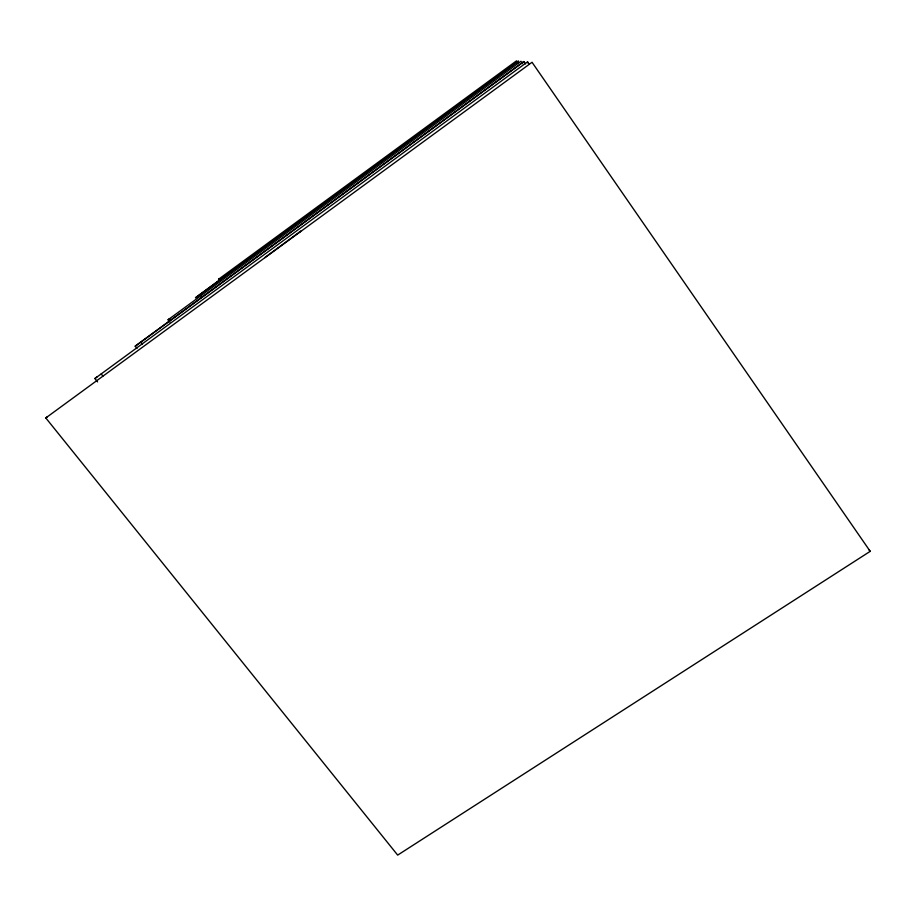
<?xml version="1.0" encoding="UTF-8"?>
<svg xmlns="http://www.w3.org/2000/svg" width="916" height="916" viewBox="0 0 916 916"><rect width="100%" height="100%" fill="white"/><g stroke="black" fill="none" stroke-linecap="round" stroke-linejoin="round"><path stroke-width="1.37" d="M299.131 232.538L300.7 231.13L264.861 257.602M45.8 417.948L532.036 62.277L870.2 551.34L397.681 855.109L45.8 417.948L47.208 416.814M97.565 381.892L94.898 378.537L97.13 376.739M135.202 346.191L523.872 61.555L135.202 346.191L136.953 348.435M169.838 322.043L168.086 319.787L169.575 318.596M219.084 278.853L218.558 279.277L516.452 60.891L518.078 63.238M168.086 319.787L520.929 61.292L522.555 63.639M94.898 378.537L527.524 61.876L529.15 64.223M527.524 61.876L529.047 64.223M101.195 373.923L102.901 376.075M140.892 342.023L142.404 343.969M200.215 294.334L201.715 296.292M869.021 549.806L870.2 551.34M523.712 61.544L525.498 63.902M196.688 296.83L195.44 297.826L518.49 61.074L196.688 296.83"/></g></svg>
